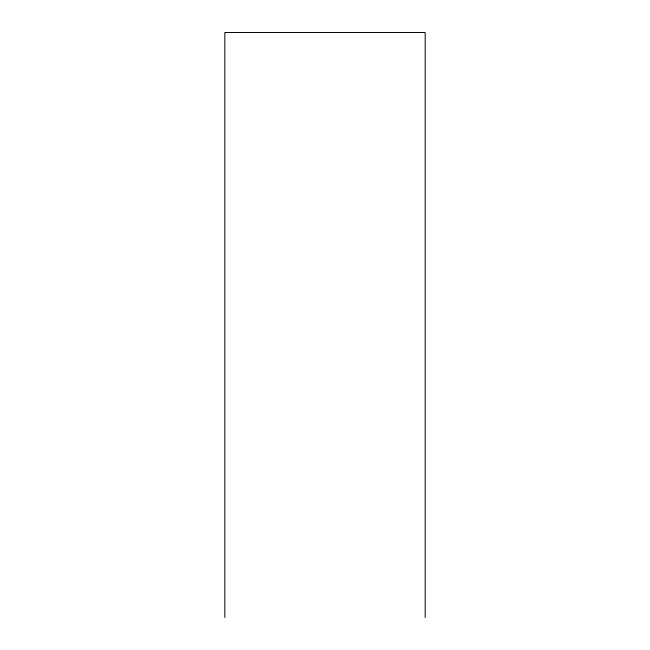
<?xml version="1.0" encoding="UTF-8"?>
<svg xmlns="http://www.w3.org/2000/svg" width="650" height="650" viewBox="0 0 650 650"><rect width="100%" height="100%" fill="white"/><g stroke="black" fill="none" stroke-linecap="round" stroke-linejoin="round"><path stroke-width="0.97" d="M425.173 617.5L425.173 32.5L224.827 32.5L224.827 617.5"/></g></svg>
